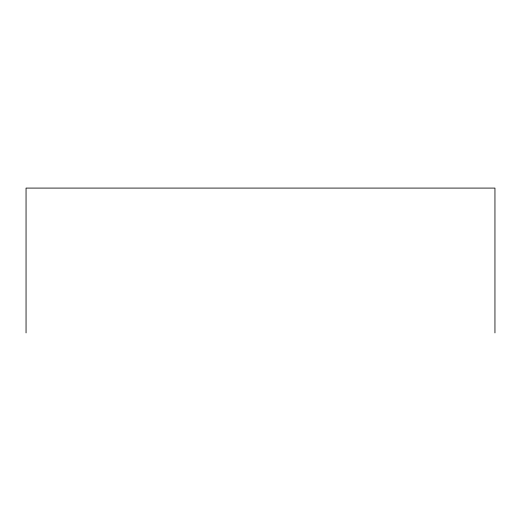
<?xml version="1.0" encoding="UTF-8"?>
<svg xmlns="http://www.w3.org/2000/svg" width="521" height="521" viewBox="0 0 521 521"><rect width="100%" height="100%" fill="white"/><g stroke="black" fill="none" stroke-linecap="round" stroke-linejoin="round"><path stroke-width="0.78" d="M494.95 332.912L494.95 188.088L26.05 188.088L26.05 332.912"/></g></svg>
